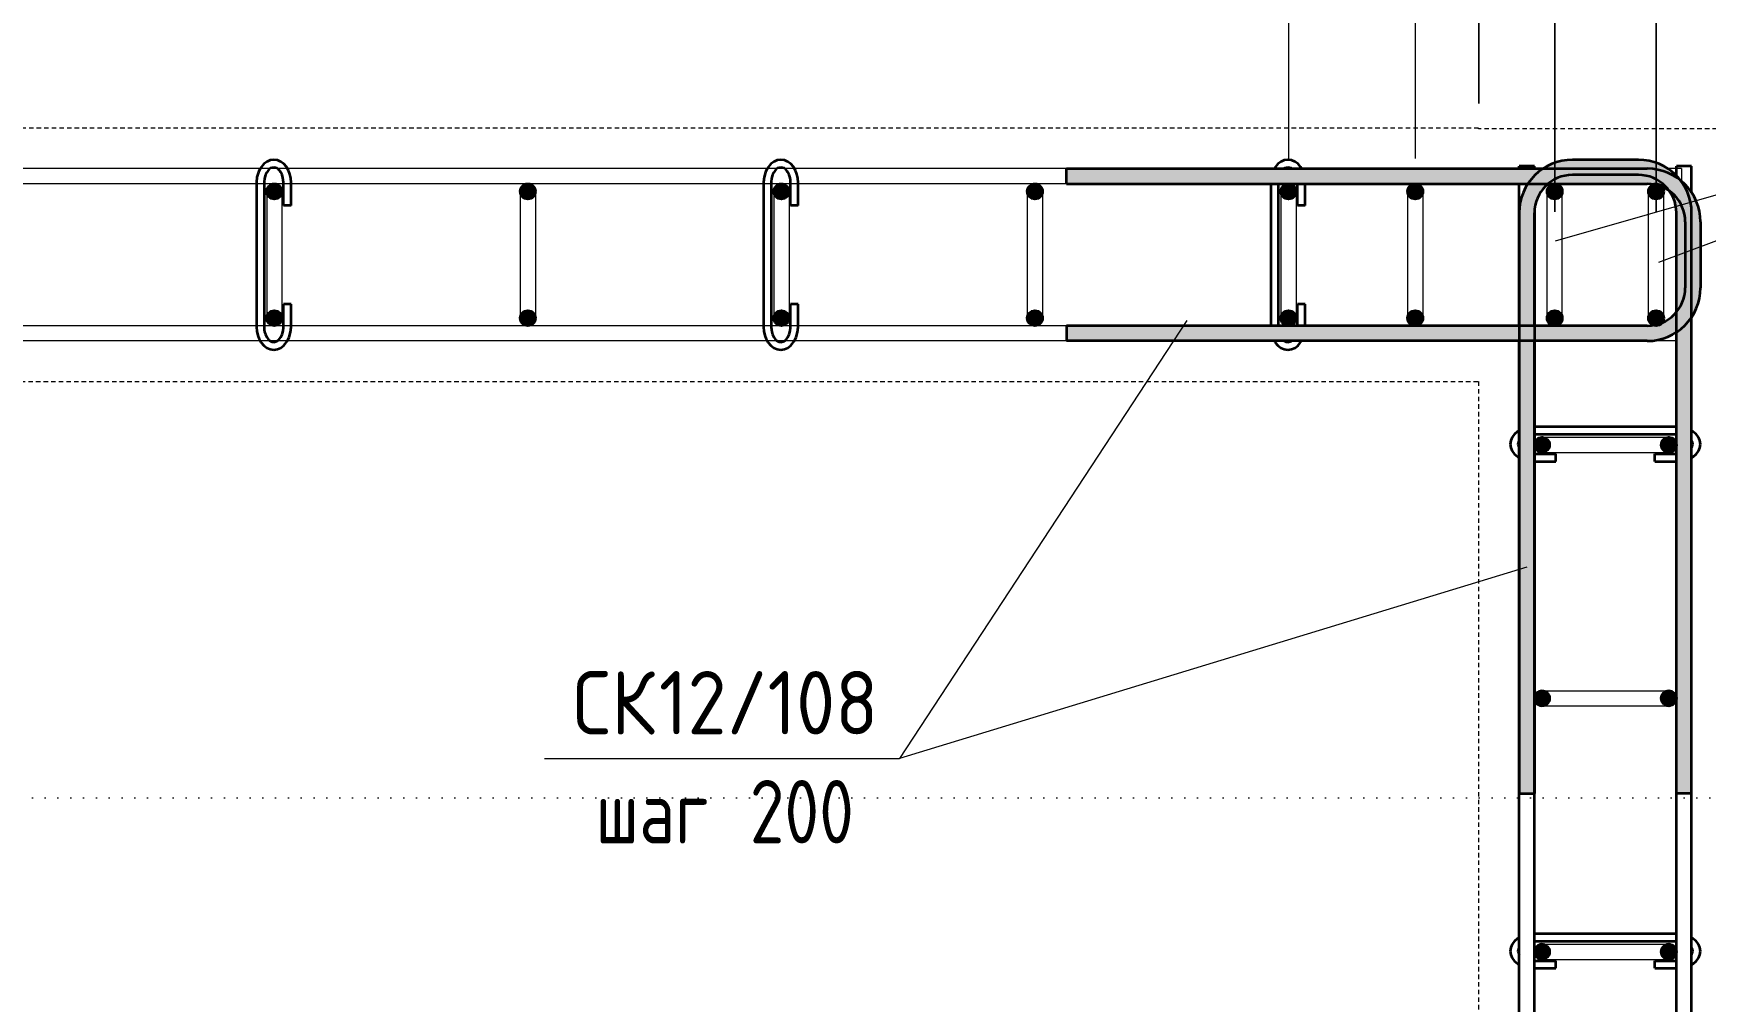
# Model space of a CAD drawing. Header units: millimetres. Extents: x 28954 to 49618, y -2651 to 78735.
# Drawn here: x 32940 to 34259, y 77336 to 78100 of the extents above; entities that cross this region are included whole.
import ezdxf

# ---------------------------------------------------------------- set-up
doc = ezdxf.new("R2010")
doc.units = ezdxf.units.MM
doc.linetypes.add('01 Штриховая _4 мм_', pattern=[6, 3.5, -2.5])
doc.linetypes.add('04 Пунктир 10мм', pattern=[10, 0, -10])
for name, color, linetype, lineweight in [('AA_Dim', 7, 'Continuous', 9), ('AA_Dim-20', 7, 'Continuous', 9), ('AA_Razrez', 7, 'Continuous', 9), ('AA_Vinoska', 7, 'Continuous', 9), ('KR_Armatura', 7, 'Continuous', 20), ('KR_Armatura_Tonkie', 7, 'Continuous', 20)]:
    doc.layers.add(name, color=color, linetype=linetype, lineweight=lineweight)
doc.layers.add('AF_Stena_Опалубка', color=7, linetype='Continuous', lineweight=20, true_color=0x0063c6)
doc.styles.add('ISOCPEUR_1', font='isocpeur.TTF', dxfattribs={"width": 0.9, "height": 50})
doc.styles.add('ISOCPEUR_2', font='isocpeur.TTF', dxfattribs={"width": 0.8, "height": 50})
doc.dimstyles.new('00_Точн_3_знака__прозр_', dxfattribs={"dimscale": 304.8, "dimtxt": 50.137748, "dimasz": 0.111549, "dimexe": 0.098425, "dimexo": 0.065617, "dimgap": 0.006562, "dimtad": 1, "dimdec": 3, "dimrnd": 0.001, "dimdsep": 46, "dimtxsty": 'ISOCPEUR_1', "dimblk1": 'OBLIQUE', "dimblk2": 'OBLIQUE', "dimsah": 1, "dimcen": 0.09, "dimdle": 0.098425, "dimazin": 0, "dimtfac": 1, "dimtdec": 4, "dimtix": 1, "dimtmove": 0, "dimatfit": 3, "dimfxl": 1, "dimtvp": 1, "dimtolj": 1, "dimtzin": 0, "dimlwd": 18, "dimlwe": 18, "dimarcsym": 2})

# ---------------------------------------------------------------- blocks, each defined once
blk = doc.blocks.new('DIMBLOCK10-План армирования стен')
at = {"layer": 'AA_Dim-20', "color": 30, "lineweight": 18, "true_color": 0xff8000, "transparency": 16777216}
for p, q in [((31930.1, 78332.6), (31930.1, 78362.6)), ((33930.1, 78332.6), (33930.1, 78362.6)), ((34030.1, 78332.6), (34030.1, 78362.6)), ((31930.1, 78332.6), (33930.1, 78332.6)), ((31930.1, 78332.6), (31930.1, 78001)), ((33930.1, 78332.6), (33930.1, 78001)), ((34030.1, 78332.6), (34030.1, 78001))]:
    blk.add_line(p, q, dxfattribs=at)
at = {"layer": 'AA_Dim-20', "color": 30, "lineweight": 30, "true_color": 0xff8000, "transparency": 16777216}
for p, q in [((31930.1, 78332.6), (31947.1, 78349.6)), ((33930.1, 78332.6), (33947.1, 78349.6)), ((34030.1, 78332.6), (34047.1, 78349.6)), ((31930.1, 78332.6), (31913.1, 78315.6)), ((33930.1, 78332.6), (33913.1, 78315.6)), ((34030.1, 78332.6), (34013.1, 78315.6))]:
    blk.add_line(p, q, dxfattribs=at)
at = {"layer": 'AA_Dim-20', "color": 0, "lineweight": 18, "transparency": 16777216, "insert": (32763.1, 78399.8), "char_height": 50, "width": 400.724, "attachment_point": 1, "line_spacing_factor": 1.135194, "style": 'ISOCPEUR_1'}
blk.add_mtext('10х200=2000', dxfattribs=at)
blk = doc.blocks.new('_None')
blk = doc.blocks.new('DIMBLOCK11-План армирования стен')
at = {"layer": 'AA_Dim-20', "color": 30, "lineweight": 18, "true_color": 0xff8000, "transparency": 16777216}
for p, q in [((33930.1, 78332.6), (33930.1, 78362.6)), ((34030.1, 78332.6), (34030.1, 78362.6)), ((34080.1, 78332.6), (34080.1, 78362.6)), ((33930.1, 78332.6), (34030.1, 78332.6)), ((33930.1, 78332.6), (33930.1, 78001)), ((34030.1, 78332.6), (34030.1, 78001)), ((34080.1, 78332.6), (34080.1, 78044.5))]:
    blk.add_line(p, q, dxfattribs=at)
at = {"layer": 'AA_Dim-20', "color": 30, "lineweight": 30, "true_color": 0xff8000, "transparency": 16777216}
for p, q in [((33930.1, 78332.6), (33947.1, 78349.6)), ((34030.1, 78332.6), (34047.1, 78349.6)), ((34080.1, 78332.6), (34097.1, 78349.6)), ((33930.1, 78332.6), (33913.1, 78315.6)), ((34030.1, 78332.6), (34013.1, 78315.6)), ((34080.1, 78332.6), (34063.1, 78315.6))]:
    blk.add_line(p, q, dxfattribs=at)
at = {"layer": 'AA_Dim-20', "color": 0, "lineweight": 18, "transparency": 16777216, "insert": (33938, 78399.8), "char_height": 50, "width": 101.032, "attachment_point": 1, "line_spacing_factor": 1.135194, "style": 'ISOCPEUR_1'}
blk.add_mtext('100', dxfattribs=at)
blk = doc.blocks.new('DIMBLOCK12-План армирования стен')
at = {"layer": 'AA_Dim-20', "color": 30, "lineweight": 18, "true_color": 0xff8000, "transparency": 16777216}
for p, q in [((34030.1, 78332.6), (34030.1, 78362.6)), ((34080.1, 78332.6), (34080.1, 78362.6)), ((34280.1, 78332.6), (34280.1, 78362.6)), ((34030.1, 78332.6), (34080.1, 78332.6)), ((34030.1, 78332.6), (34030.1, 78001)), ((34080.1, 78332.6), (34080.1, 78044.5)), ((34280.1, 78332.6), (34280.1, 78044.5))]:
    blk.add_line(p, q, dxfattribs=at)
at = {"layer": 'AA_Dim-20', "color": 30, "lineweight": 30, "true_color": 0xff8000, "transparency": 16777216}
for p, q in [((34030.1, 78332.6), (34047.1, 78349.6)), ((34080.1, 78332.6), (34097.1, 78349.6)), ((34280.1, 78332.6), (34297.1, 78349.6)), ((34030.1, 78332.6), (34013.1, 78315.6)), ((34080.1, 78332.6), (34063.1, 78315.6)), ((34280.1, 78332.6), (34263.1, 78315.6))]:
    blk.add_line(p, q, dxfattribs=at)
at = {"layer": 'AA_Dim-20', "color": 0, "lineweight": 18, "transparency": 16777216, "insert": (34023.8, 78399.8), "char_height": 50, "width": 74.923, "attachment_point": 1, "line_spacing_factor": 1.135194, "style": 'ISOCPEUR_1'}
blk.add_mtext('50', dxfattribs=at)
blk = doc.blocks.new('DIMBLOCK13-План армирования стен')
at = {"layer": 'AA_Dim-20', "color": 30, "lineweight": 18, "true_color": 0xff8000, "transparency": 16777216}
for p, q in [((34080.1, 78332.6), (34080.1, 78362.6)), ((34280.1, 78332.6), (34280.1, 78362.6)), ((34380.1, 78332.6), (34380.1, 78362.6)), ((34080.1, 78332.6), (34280.1, 78332.6)), ((34080.1, 78332.6), (34080.1, 78044.5)), ((34280.1, 78332.6), (34280.1, 78044.5)), ((34380.1, 78332.6), (34380.1, 78145))]:
    blk.add_line(p, q, dxfattribs=at)
at = {"layer": 'AA_Dim-20', "color": 30, "lineweight": 30, "true_color": 0xff8000, "transparency": 16777216}
for p, q in [((34080.1, 78332.6), (34097.1, 78349.6)), ((34280.1, 78332.6), (34297.1, 78349.6)), ((34380.1, 78332.6), (34397.1, 78349.6)), ((34080.1, 78332.6), (34063.1, 78315.6)), ((34280.1, 78332.6), (34263.1, 78315.6)), ((34380.1, 78332.6), (34363.1, 78315.6))]:
    blk.add_line(p, q, dxfattribs=at)
at = {"layer": 'AA_Dim-20', "color": 0, "lineweight": 18, "transparency": 16777216, "insert": (34133.2, 78399.8), "char_height": 50, "width": 112.384, "attachment_point": 1, "line_spacing_factor": 1.135194, "style": 'ISOCPEUR_1'}
blk.add_mtext('200', dxfattribs=at)
blk = doc.blocks.new('DIMBLOCK43-План армирования стен')
at = {"layer": 'AA_Dim-20', "color": 30, "lineweight": 18, "true_color": 0xff8000, "transparency": 16777216}
for p, q in [((34080.1, 78044.5), (34080.1, 78222.6)), ((34140.1, 77959), (34140.1, 78222.6)), ((34050.1, 78192.6), (34140.1, 78192.6)), ((34080.1, 78192.6), (34080.1, 78044.5)), ((34140.1, 78192.6), (34140.1, 77959))]:
    blk.add_line(p, q, dxfattribs=at)
at = {"layer": 'AA_Dim-20', "color": 30, "lineweight": 30, "true_color": 0xff8000, "transparency": 16777216}
for p, q in [((34080.1, 78192.6), (34097.1, 78209.6)), ((34140.1, 78192.6), (34157.1, 78209.6)), ((34080.1, 78192.6), (34063.1, 78175.6)), ((34140.1, 78192.6), (34123.1, 78175.6))]:
    blk.add_line(p, q, dxfattribs=at)
at = {"layer": 'AA_Dim-20', "color": 0, "lineweight": 18, "transparency": 16777216, "insert": (34078.8, 78259.8), "char_height": 50, "width": 74.923, "attachment_point": 1, "line_spacing_factor": 1.135194, "style": 'ISOCPEUR_1'}
blk.add_mtext('60', dxfattribs=at)
blk = doc.blocks.new('_Oblique')
at = {"color": 0, "linetype": 'ByBlock', "lineweight": -2}
blk.add_line((-0.5, -0.5), (0.5, 0.5), dxfattribs=at)
blk = doc.blocks.new('DIMBLOCK44-План армирования стен')
at = {"layer": 'AA_Dim-20', "color": 30, "lineweight": 18, "true_color": 0xff8000, "transparency": 16777216}
for p, q in [((34140.1, 77959), (34140.1, 78222.6)), ((34220.1, 77959), (34220.1, 78222.6)), ((34140.1, 78192.6), (34220.1, 78192.6)), ((34140.1, 78192.6), (34140.1, 77959)), ((34220.1, 78192.6), (34220.1, 77959))]:
    blk.add_line(p, q, dxfattribs=at)
at = {"layer": 'AA_Dim-20', "color": 30, "lineweight": 30, "true_color": 0xff8000, "transparency": 16777216}
for p, q in [((34140.1, 78192.6), (34157.1, 78209.6)), ((34220.1, 78192.6), (34237.1, 78209.6)), ((34140.1, 78192.6), (34123.1, 78175.6)), ((34220.1, 78192.6), (34203.1, 78175.6))]:
    blk.add_line(p, q, dxfattribs=at)
at = {"layer": 'AA_Dim-20', "color": 0, "lineweight": 18, "transparency": 16777216, "insert": (34148.8, 78259.8), "char_height": 50, "width": 74.923, "attachment_point": 1, "line_spacing_factor": 1.135194, "style": 'ISOCPEUR_1'}
blk.add_mtext('80', dxfattribs=at)
blk = doc.blocks.new('DIMBLOCK45-План армирования стен')
at = {"layer": 'AA_Dim-20', "color": 30, "lineweight": 18, "true_color": 0xff8000, "transparency": 16777216}
for p, q in [((34220.1, 77959), (34220.1, 78222.6)), ((34280.1, 78044.5), (34280.1, 78222.6)), ((34220.1, 78192.6), (34310.1, 78192.6)), ((34220.1, 78192.6), (34220.1, 77959)), ((34280.1, 78192.6), (34280.1, 78044.5))]:
    blk.add_line(p, q, dxfattribs=at)
at = {"layer": 'AA_Dim-20', "color": 30, "lineweight": 30, "true_color": 0xff8000, "transparency": 16777216}
for p, q in [((34220.1, 78192.6), (34237.1, 78209.6)), ((34280.1, 78192.6), (34297.1, 78209.6)), ((34220.1, 78192.6), (34203.1, 78175.6)), ((34280.1, 78192.6), (34263.1, 78175.6))]:
    blk.add_line(p, q, dxfattribs=at)
at = {"layer": 'AA_Dim-20', "color": 0, "lineweight": 18, "transparency": 16777216, "insert": (34218.8, 78259.8), "char_height": 50, "width": 74.923, "attachment_point": 1, "line_spacing_factor": 1.135194, "style": 'ISOCPEUR_1'}
blk.add_mtext('60', dxfattribs=at)
blk = doc.blocks.new('042_М_Арматуры - Диам длина поз _ Шаг-2260295-План армирования стен')
at = {"layer": 'AA_Vinoska'}
blk.add_line((-7, 0), (7, 0), dxfattribs=at)

msp = doc.modelspace()

# ---------------------------------------------------------------- hatches: boundary and pattern name
at = {"layer": 'KR_Armatura', "lineweight": 35}
h = msp.add_hatch(color=256, dxfattribs=at)
edge = h.paths.add_edge_path()
edge.add_arc((33130.0616, 77975), 6, 0, 360)
for points in [[(33133.0616, 77969.8038), (33136.0616, 77975), (33133.0616, 77980.1962), (33127.0616, 77980.1962), (33124.0616, 77975), (33127.0616, 77969.8038)], [(33327.0616, 77969.8038), (33333.0616, 77969.8038), (33336.0616, 77975), (33333.0616, 77980.1962), (33327.0616, 77980.1962), (33324.0616, 77975)], [(33533.0616, 77969.8038), (33536.0616, 77975), (33533.0616, 77980.1962), (33527.0616, 77980.1962), (33524.0616, 77975), (33527.0616, 77969.8038)], [(33727.0616, 77969.8038), (33733.0616, 77969.8038), (33736.0616, 77975), (33733.0616, 77980.1962), (33727.0616, 77980.1962), (33724.0616, 77975)], [(33927.0616, 77969.8038), (33933.0616, 77969.8038), (33936.0616, 77975), (33933.0616, 77980.1962), (33927.0616, 77980.1962), (33924.0616, 77975)], [(34027.0616, 77969.8038), (34033.0616, 77969.8038), (34036.0616, 77975), (34033.0616, 77980.1962), (34027.0616, 77980.1962), (34024.0616, 77975)], [(34142.3767, 77969.8038), (34143.0616, 77969.8038), (34146.0616, 77975), (34143.0616, 77980.1962), (34137.0616, 77980.1962), (34134.0616, 77975), (34137.0616, 77969.8038)], [(34223.0616, 77969.8038), (34226.0616, 77975), (34223.0616, 77980.1962), (34217.0616, 77980.1962), (34214.0616, 77975), (34217.0616, 77969.8038)], [(33127.0616, 77869.8038), (33133.0616, 77869.8038), (33136.0616, 77875), (33133.0616, 77880.1962), (33127.0616, 77880.1962), (33124.0616, 77875)], [(33327.0616, 77869.8038), (33333.0616, 77869.8038), (33336.0616, 77875), (33333.0616, 77880.1962), (33327.0616, 77880.1962), (33324.0616, 77875)], [(33527.0616, 77869.8038), (33533.0616, 77869.8038), (33536.0616, 77875), (33533.0616, 77880.1962), (33527.0616, 77880.1962), (33524.0616, 77875)], [(33727.0616, 77869.8038), (33733.0616, 77869.8038), (33736.0616, 77875), (33733.0616, 77880.1962), (33727.0616, 77880.1962), (33724.0616, 77875)], [(33927.0616, 77869.8038), (33933.0616, 77869.8038), (33936.0616, 77875), (33933.0616, 77880.1962), (33927.0616, 77880.1962), (33924.0616, 77875)], [(34027.0616, 77869.8038), (34033.0616, 77869.8038), (34036.0616, 77875), (34033.0616, 77880.1962), (34027.0616, 77880.1962), (34024.0616, 77875)], [(34142.3767, 77869.8038), (34143.0616, 77869.8038), (34146.0616, 77875), (34143.0616, 77880.1962), (34137.0616, 77880.1962), (34134.0616, 77875), (34137.0616, 77869.8038)], [(34223.0616, 77869.8038), (34226.0616, 77875), (34223.0616, 77880.1962), (34217.0616, 77880.1962), (34214.0616, 77875), (34217.0616, 77869.8038)], [(34130.0616, 77769), (34135.2578, 77772), (34135.2578, 77778), (34130.0616, 77781), (34124.8655, 77778), (34124.8655, 77772)], [(34230.0616, 77769), (34235.2578, 77772), (34235.2578, 77778), (34230.0616, 77781), (34224.8655, 77778), (34224.8655, 77772), (34225.189, 77771.8132)], [(34130.0616, 77569), (34135.2578, 77572), (34135.2578, 77578), (34130.0616, 77581), (34124.8655, 77578), (34124.8655, 77572)], [(34230.0616, 77569), (34235.2578, 77572), (34235.2578, 77578), (34230.0616, 77581), (34224.8655, 77578), (34224.8655, 77572)], [(34130.0616, 77369), (34135.2578, 77372), (34135.2578, 77378), (34130.0616, 77381), (34124.8655, 77378), (34124.8655, 77372)], [(34230.0616, 77369), (34235.2578, 77372), (34235.2578, 77378), (34230.0616, 77381), (34224.8655, 77378), (34224.8655, 77372), (34225.189, 77371.8132)]]:
    msp.add_hatch(color=256, dxfattribs=at).paths.add_polyline_path(points)
h = msp.add_hatch(color=256, dxfattribs=at)
edge = h.paths.add_edge_path()
edge.add_arc((33330.0616, 77975), 6, 0, 360)
h = msp.add_hatch(color=256, dxfattribs=at)
edge = h.paths.add_edge_path()
edge.add_arc((33530.0616, 77975), 6, 0, 360)
h = msp.add_hatch(color=256, dxfattribs=at)
edge = h.paths.add_edge_path()
edge.add_arc((33730.0616, 77975), 6, 0, 360)
h = msp.add_hatch(color=256, dxfattribs=at)
edge = h.paths.add_edge_path()
edge.add_arc((33930.0616, 77975), 6, 0, 360)
h = msp.add_hatch(color=256, dxfattribs=at)
edge = h.paths.add_edge_path()
edge.add_arc((34030.0616, 77975), 6, 0, 360)
h = msp.add_hatch(color=256, dxfattribs=at)
edge = h.paths.add_edge_path()
edge.add_arc((34140.0616, 77975), 6, 0, 360)
h = msp.add_hatch(color=256, dxfattribs=at)
edge = h.paths.add_edge_path()
edge.add_arc((34220.0616, 77975), 6, 0, 360)
h = msp.add_hatch(color=256, dxfattribs=at)
edge = h.paths.add_edge_path()
edge.add_arc((33130.0616, 77875), 6, 0, 360)
h = msp.add_hatch(color=256, dxfattribs=at)
edge = h.paths.add_edge_path()
edge.add_arc((33330.0616, 77875), 6, 0, 360)
h = msp.add_hatch(color=256, dxfattribs=at)
edge = h.paths.add_edge_path()
edge.add_arc((33530.0616, 77875), 6, 0, 360)
h = msp.add_hatch(color=256, dxfattribs=at)
edge = h.paths.add_edge_path()
edge.add_arc((33730.0616, 77875), 6, 0, 360)
h = msp.add_hatch(color=256, dxfattribs=at)
edge = h.paths.add_edge_path()
edge.add_arc((33930.0616, 77875), 6, 0, 360)
h = msp.add_hatch(color=256, dxfattribs=at)
edge = h.paths.add_edge_path()
edge.add_arc((34030.0616, 77875), 6, 0, 360)
h = msp.add_hatch(color=256, dxfattribs=at)
edge = h.paths.add_edge_path()
edge.add_arc((34140.0616, 77875), 6, 0, 360)
h = msp.add_hatch(color=256, dxfattribs=at)
edge = h.paths.add_edge_path()
edge.add_arc((34220.0616, 77875), 6, 0, 360)
h = msp.add_hatch(color=256, dxfattribs=at)
edge = h.paths.add_edge_path()
edge.add_arc((34130.0616, 77775), 6, 0, 360)
h = msp.add_hatch(color=256, dxfattribs=at)
edge = h.paths.add_edge_path()
edge.add_arc((34230.0616, 77775), 6, 0, 360)
h = msp.add_hatch(color=256, dxfattribs=at)
edge = h.paths.add_edge_path()
edge.add_arc((34130.0616, 77575), 6, 0, 360)
h = msp.add_hatch(color=256, dxfattribs=at)
edge = h.paths.add_edge_path()
edge.add_arc((34230.0616, 77575), 6, 0, 360)
h = msp.add_hatch(color=256, dxfattribs=at)
edge = h.paths.add_edge_path()
edge.add_arc((34130.0616, 77375), 6, 0, 360)
h = msp.add_hatch(color=256, dxfattribs=at)
edge = h.paths.add_edge_path()
edge.add_arc((34230.0616, 77375), 6, 0, 360)
at = {"layer": 'KR_Armatura_Tonkie'}
for points in [[(33976.7519, 77981), (34213.0616, 77981), (34213.0616, 77993), (33755.0616, 77993), (33755.0616, 77981), (33935.3458, 77981)], [(34112.0616, 77958), (34124.0616, 77958), (34125.0838, 77965.7646), (34128.0808, 77973), (34132.8484, 77979.2132), (34139.0616, 77983.9808), (34146.297, 77986.9778), (34154.0616, 77988), (34154.0616, 78000), (34142.3767, 77998.2315), (34133.0616, 77994.3731), (34124.3631, 77987.6985), (34117.6885, 77979), (34113.4927, 77968.8704)], [(34183.7829, 77988), (34206.0616, 77988), (34206.0616, 78000), (34154.0616, 78000), (34154.0616, 77988)], [(34236.0616, 77958), (34248.0616, 77958), (34246.6305, 77968.8704), (34242.4347, 77979), (34235.7601, 77987.6985), (34227.0616, 77994.3731), (34216.932, 77998.5689), (34206.0616, 78000), (34206.0616, 77988), (34213.8262, 77986.9778), (34221.0616, 77983.9808), (34227.2748, 77979.2132), (34232.0424, 77973), (34235.0394, 77965.7646)], [(34243.0616, 77951), (34255.0616, 77951), (34253.6305, 77961.8704), (34249.4347, 77972), (34242.7601, 77980.6985), (34234.0616, 77987.3731), (34223.932, 77991.5689), (34213.0616, 77993), (34213.0616, 77981), (34220.8262, 77979.9778), (34228.0616, 77976.9808), (34234.2748, 77972.2132), (34239.0424, 77966), (34242.0394, 77958.7646)], [(34124.0616, 77500), (34124.0616, 77958), (34112.0616, 77958), (34112.0616, 77500)], [(34236.0616, 77500), (34248.0616, 77500), (34248.0616, 77958), (34236.0616, 77958), (34236.0616, 77641.1346)], [(34255.0616, 77899), (34255.0616, 77951), (34243.0616, 77951), (34243.0616, 77899)], [(34213.0616, 77857), (34223.932, 77858.4311), (34234.0616, 77862.6269), (34242.7601, 77869.3015), (34249.4347, 77878), (34253.6305, 77888.1296), (34255.0616, 77899), (34243.0616, 77899), (34242.0394, 77891.2354), (34239.0424, 77884), (34234.2748, 77877.7868), (34228.0616, 77873.0192), (34220.8262, 77870.0222), (34213.0616, 77869), (34213.0616, 77865.9506)], [(33976.7519, 77857), (34213.0616, 77857), (34213.0616, 77869), (33755.0616, 77869), (33755.0616, 77857), (33893.9396, 77857)]]:
    msp.add_hatch(color=256, dxfattribs=at).paths.add_polyline_path(points)

# ---------------------------------------------------------------- linework, layer by layer
at = {"layer": 'AA_Razrez', "color": 7, "linetype": '04 Пунктир 10мм', "true_color": 0xffffff}
msp.add_line((29111.3287, 77496.3546), (34821.7955, 77496.3546), dxfattribs=at)
at = {"layer": 'AA_Vinoska'}
for p, q in [((34140.7704, 77936.0839), (34666.1064, 78086.4769)), ((34222.0998, 77919.0615), (34666.1064, 78086.4769)), ((33849.7639, 77873.1274), (33623.3201, 77527.5203)), ((34118.0616, 77678.6228), (33623.3201, 77527.5203))]:
    msp.add_line(p, q, dxfattribs=at)
at = {"layer": 'AF_Stena_Опалубка', "linetype": '01 Штриховая _4 мм_'}
for p, q in [((34080.0616, 78025), (31880.0616, 78025)), ((34080.0616, 78024.5), (34080.0616, 78025)), ((34280.0616, 78024.5), (34080.0616, 78024.5)), ((31880.0616, 77825), (34080.0616, 77825)), ((34080.0616, 77825), (34080.0616, 76535))]:
    msp.add_line(p, q, dxfattribs=at)
at = {"layer": 'KR_Armatura', "lineweight": 35}
for p, q in [((33127.0616, 77980.1962), (33124.0616, 77975)), ((33133.0616, 77980.1962), (33127.0616, 77980.1962)), ((33136.0616, 77975), (33133.0616, 77980.1962)), ((33327.0616, 77980.1962), (33324.0616, 77975)), ((33333.0616, 77980.1962), (33327.0616, 77980.1962)), ((33336.0616, 77975), (33333.0616, 77980.1962)), ((33527.0616, 77980.1962), (33524.0616, 77975)), ((33533.0616, 77980.1962), (33527.0616, 77980.1962)), ((33536.0616, 77975), (33533.0616, 77980.1962)), ((33727.0616, 77980.1962), (33724.0616, 77975)), ((33733.0616, 77980.1962), (33727.0616, 77980.1962)), ((33736.0616, 77975), (33733.0616, 77980.1962)), ((33927.0616, 77980.1962), (33924.0616, 77975)), ((33933.0616, 77980.1962), (33927.0616, 77980.1962)), ((33936.0616, 77975), (33933.0616, 77980.1962)), ((34027.0616, 77980.1962), (34024.0616, 77975)), ((34033.0616, 77980.1962), (34027.0616, 77980.1962)), ((34036.0616, 77975), (34033.0616, 77980.1962)), ((34137.0616, 77980.1962), (34134.0616, 77975)), ((34143.0616, 77980.1962), (34137.0616, 77980.1962)), ((34146.0616, 77975), (34143.0616, 77980.1962)), ((34217.0616, 77980.1962), (34214.0616, 77975)), ((34223.0616, 77980.1962), (34217.0616, 77980.1962)), ((34226.0616, 77975), (34223.0616, 77980.1962)), ((33124.0616, 77975), (33127.0616, 77969.8038)), ((33127.0616, 77969.8038), (33133.0616, 77969.8038)), ((33133.0616, 77969.8038), (33136.0616, 77975)), ((33324.0616, 77975), (33327.0616, 77969.8038)), ((33327.0616, 77969.8038), (33333.0616, 77969.8038)), ((33333.0616, 77969.8038), (33336.0616, 77975)), ((33524.0616, 77975), (33527.0616, 77969.8038)), ((33527.0616, 77969.8038), (33533.0616, 77969.8038)), ((33533.0616, 77969.8038), (33536.0616, 77975)), ((33724.0616, 77975), (33727.0616, 77969.8038)), ((33727.0616, 77969.8038), (33733.0616, 77969.8038)), ((33733.0616, 77969.8038), (33736.0616, 77975)), ((33924.0616, 77975), (33927.0616, 77969.8038)), ((33927.0616, 77969.8038), (33933.0616, 77969.8038)), ((33933.0616, 77969.8038), (33936.0616, 77975)), ((34024.0616, 77975), (34027.0616, 77969.8038)), ((34027.0616, 77969.8038), (34033.0616, 77969.8038)), ((34033.0616, 77969.8038), (34036.0616, 77975)), ((34134.0616, 77975), (34137.0616, 77969.8038)), ((34137.0616, 77969.8038), (34142.3767, 77969.8038)), ((34142.3767, 77969.8038), (34143.0616, 77969.8038)), ((34143.0616, 77969.8038), (34146.0616, 77975)), ((34214.0616, 77975), (34217.0616, 77969.8038)), ((34217.0616, 77969.8038), (34223.0616, 77969.8038)), ((34223.0616, 77969.8038), (34226.0616, 77975)), ((33127.0616, 77880.1962), (33124.0616, 77875)), ((33124.0616, 77875), (33127.0616, 77869.8038)), ((33133.0616, 77880.1962), (33127.0616, 77880.1962)), ((33136.0616, 77875), (33133.0616, 77880.1962)), ((33133.0616, 77869.8038), (33136.0616, 77875)), ((33327.0616, 77880.1962), (33324.0616, 77875)), ((33324.0616, 77875), (33327.0616, 77869.8038)), ((33333.0616, 77880.1962), (33327.0616, 77880.1962)), ((33336.0616, 77875), (33333.0616, 77880.1962)), ((33333.0616, 77869.8038), (33336.0616, 77875)), ((33527.0616, 77880.1962), (33524.0616, 77875)), ((33524.0616, 77875), (33527.0616, 77869.8038)), ((33533.0616, 77880.1962), (33527.0616, 77880.1962)), ((33536.0616, 77875), (33533.0616, 77880.1962)), ((33533.0616, 77869.8038), (33536.0616, 77875)), ((33727.0616, 77880.1962), (33724.0616, 77875)), ((33724.0616, 77875), (33727.0616, 77869.8038)), ((33733.0616, 77880.1962), (33727.0616, 77880.1962)), ((33736.0616, 77875), (33733.0616, 77880.1962)), ((33733.0616, 77869.8038), (33736.0616, 77875)), ((33927.0616, 77880.1962), (33924.0616, 77875)), ((33924.0616, 77875), (33927.0616, 77869.8038)), ((33933.0616, 77880.1962), (33927.0616, 77880.1962)), ((33936.0616, 77875), (33933.0616, 77880.1962)), ((33933.0616, 77869.8038), (33936.0616, 77875)), ((34027.0616, 77880.1962), (34024.0616, 77875)), ((34024.0616, 77875), (34027.0616, 77869.8038)), ((34033.0616, 77880.1962), (34027.0616, 77880.1962)), ((34036.0616, 77875), (34033.0616, 77880.1962)), ((34033.0616, 77869.8038), (34036.0616, 77875)), ((34137.0616, 77880.1962), (34134.0616, 77875)), ((34134.0616, 77875), (34137.0616, 77869.8038)), ((34143.0616, 77880.1962), (34137.0616, 77880.1962)), ((34146.0616, 77875), (34143.0616, 77880.1962)), ((34143.0616, 77869.8038), (34146.0616, 77875)), ((34217.0616, 77880.1962), (34214.0616, 77875)), ((34214.0616, 77875), (34217.0616, 77869.8038)), ((34223.0616, 77880.1962), (34217.0616, 77880.1962)), ((34226.0616, 77875), (34223.0616, 77880.1962)), ((34223.0616, 77869.8038), (34226.0616, 77875)), ((33127.0616, 77869.8038), (33133.0616, 77869.8038)), ((33327.0616, 77869.8038), (33333.0616, 77869.8038)), ((33527.0616, 77869.8038), (33533.0616, 77869.8038)), ((33727.0616, 77869.8038), (33733.0616, 77869.8038)), ((33927.0616, 77869.8038), (33933.0616, 77869.8038)), ((34027.0616, 77869.8038), (34033.0616, 77869.8038)), ((34137.0616, 77869.8038), (34142.3767, 77869.8038)), ((34142.3767, 77869.8038), (34143.0616, 77869.8038)), ((34217.0616, 77869.8038), (34223.0616, 77869.8038)), ((34130.0616, 77781), (34124.8655, 77778)), ((34124.8655, 77778), (34124.8655, 77772)), ((34124.8655, 77772), (34130.0616, 77769)), ((34135.2578, 77778), (34130.0616, 77781)), ((34130.0616, 77769), (34135.2578, 77772)), ((34135.2578, 77772), (34135.2578, 77778)), ((34230.0616, 77781), (34224.8655, 77778)), ((34224.8655, 77778), (34224.8655, 77772)), ((34224.8655, 77772), (34225.189, 77771.8132)), ((34225.189, 77771.8132), (34230.0616, 77769)), ((34235.2578, 77778), (34230.0616, 77781)), ((34230.0616, 77769), (34235.2578, 77772)), ((34235.2578, 77772), (34235.2578, 77778)), ((34130.0616, 77581), (34124.8655, 77578)), ((34124.8655, 77578), (34124.8655, 77572)), ((34124.8655, 77572), (34130.0616, 77569)), ((34135.2578, 77578), (34130.0616, 77581)), ((34130.0616, 77569), (34135.2578, 77572)), ((34135.2578, 77572), (34135.2578, 77578)), ((34230.0616, 77581), (34224.8655, 77578)), ((34224.8655, 77578), (34224.8655, 77572)), ((34224.8655, 77572), (34230.0616, 77569)), ((34235.2578, 77578), (34230.0616, 77581)), ((34230.0616, 77569), (34235.2578, 77572)), ((34235.2578, 77572), (34235.2578, 77578)), ((34130.0616, 77381), (34124.8655, 77378)), ((34124.8655, 77378), (34124.8655, 77372)), ((34135.2578, 77378), (34130.0616, 77381)), ((34135.2578, 77372), (34135.2578, 77378)), ((34230.0616, 77381), (34224.8655, 77378)), ((34224.8655, 77378), (34224.8655, 77372)), ((34235.2578, 77378), (34230.0616, 77381)), ((34235.2578, 77372), (34235.2578, 77378)), ((34124.8655, 77372), (34130.0616, 77369)), ((34130.0616, 77369), (34135.2578, 77372)), ((34224.8655, 77372), (34225.189, 77371.8132)), ((34225.189, 77371.8132), (34230.0616, 77369)), ((34230.0616, 77369), (34235.2578, 77372))]:
    msp.add_line(p, q, dxfattribs=at)
for centre in [(33130.0616, 77975), (33330.0616, 77975), (33530.0616, 77975), (33730.0616, 77975), (33930.0616, 77975), (34030.0616, 77975), (34140.0616, 77975), (34220.0616, 77975), (33130.0616, 77875), (33330.0616, 77875), (33530.0616, 77875), (33730.0616, 77875), (33930.0616, 77875), (34030.0616, 77875), (34140.0616, 77875), (34220.0616, 77875), (34130.0616, 77775), (34230.0616, 77775), (34130.0616, 77575), (34230.0616, 77575), (34130.0616, 77375), (34230.0616, 77375)]:
    msp.add_circle(centre, 6, dxfattribs=at)
at = {"layer": 'KR_Armatura_Tonkie'}
for p, q in [((34131.2722, 77993), (31828.851, 77993)), ((34240.0616, 77993), (34228.851, 77993)), ((34240.0616, 77993), (34240.0616, 77982.7691)), ((34119.2232, 77981), (31840.9, 77981)), ((34213.0616, 77981), (34135.177, 77981)), ((33124.0616, 77975), (33124.0616, 77939)), ((33136.0616, 77975), (33136.0616, 77939)), ((33324.0616, 77975), (33324.0616, 77939)), ((33336.0616, 77975), (33336.0616, 77939)), ((33524.0616, 77975), (33524.0616, 77939)), ((33536.0616, 77975), (33536.0616, 77939)), ((33724.0616, 77975), (33724.0616, 77939)), ((33736.0616, 77975), (33736.0616, 77939)), ((33924.0616, 77975), (33924.0616, 77939)), ((33936.0616, 77975), (33936.0616, 77939)), ((34024.0616, 77975), (34024.0616, 77939)), ((34036.0616, 77975), (34036.0616, 77939)), ((34134.0616, 77939), (34134.0616, 77975)), ((34146.0616, 77939), (34146.0616, 77975)), ((34214.0616, 77939), (34214.0616, 77975)), ((34226.0616, 77939), (34226.0616, 77975)), ((33124.0616, 77939), (33124.0616, 77911)), ((33136.0616, 77939), (33136.0616, 77911)), ((33324.0616, 77939), (33324.0616, 77911)), ((33336.0616, 77939), (33336.0616, 77911)), ((33524.0616, 77939), (33524.0616, 77911)), ((33536.0616, 77939), (33536.0616, 77911)), ((33724.0616, 77939), (33724.0616, 77911)), ((33736.0616, 77939), (33736.0616, 77911)), ((33924.0616, 77939), (33924.0616, 77911)), ((33936.0616, 77939), (33936.0616, 77911)), ((34024.0616, 77939), (34024.0616, 77911)), ((34036.0616, 77939), (34036.0616, 77911)), ((34134.0616, 77911), (34134.0616, 77939)), ((34146.0616, 77911), (34146.0616, 77939)), ((34214.0616, 77911), (34214.0616, 77939)), ((34226.0616, 77911), (34226.0616, 77939)), ((33124.0616, 77911), (33124.0616, 77875)), ((33136.0616, 77911), (33136.0616, 77875)), ((33324.0616, 77911), (33324.0616, 77875)), ((33336.0616, 77911), (33336.0616, 77875)), ((33524.0616, 77911), (33524.0616, 77875)), ((33536.0616, 77911), (33536.0616, 77875)), ((33724.0616, 77911), (33724.0616, 77875)), ((33736.0616, 77911), (33736.0616, 77875)), ((33924.0616, 77911), (33924.0616, 77875)), ((33936.0616, 77911), (33936.0616, 77875)), ((34024.0616, 77911), (34024.0616, 77875)), ((34036.0616, 77911), (34036.0616, 77875)), ((34134.0616, 77875), (34134.0616, 77911)), ((34146.0616, 77875), (34146.0616, 77911)), ((34214.0616, 77875), (34214.0616, 77911)), ((34226.0616, 77875), (34226.0616, 77911)), ((34112.0616, 77869), (31848.0616, 77869)), ((34213.0616, 77869), (34124.0616, 77869)), ((34112.0616, 77857), (31848.0616, 77857)), ((34236.0616, 77857), (34124.0616, 77857)), ((34130.0616, 77781), (34166.0616, 77781)), ((34130.0616, 77769), (34166.0616, 77769)), ((34166.0616, 77781), (34194.0616, 77781)), ((34166.0616, 77769), (34194.0616, 77769)), ((34194.0616, 77781), (34230.0616, 77781)), ((34194.0616, 77769), (34230.0616, 77769)), ((34130.0616, 77581), (34166.0616, 77581)), ((34166.0616, 77581), (34194.0616, 77581)), ((34194.0616, 77581), (34230.0616, 77581)), ((34130.0616, 77569), (34166.0616, 77569)), ((34166.0616, 77569), (34194.0616, 77569)), ((34194.0616, 77569), (34230.0616, 77569)), ((34130.0616, 77381), (34166.0616, 77381)), ((34166.0616, 77381), (34194.0616, 77381)), ((34194.0616, 77381), (34230.0616, 77381)), ((34130.0616, 77369), (34166.0616, 77369)), ((34166.0616, 77369), (34194.0616, 77369)), ((34194.0616, 77369), (34230.0616, 77369))]:
    msp.add_line(p, q, dxfattribs=at)
at = {"layer": 'KR_Armatura_Tonkie', "lineweight": 35}
for p, q in [((33118.8446, 77993.0217), (33117.4779, 77990.1316)), ((33121.6852, 77996.6525), (33118.8446, 77993.0217)), ((33124.063, 77998.4468), (33121.6852, 77996.6525)), ((33126.7567, 77999.5997), (33124.063, 77998.4468)), ((33127.0957, 77993.2696), (33125.8061, 77992.2916)), ((33129.6383, 78000), (33126.7567, 77999.5997)), ((33129.6383, 77994), (33127.0957, 77993.2696)), ((33132.5199, 77999.5997), (33129.6383, 78000)), ((33130.9096, 77993.6348), (33129.6383, 77994)), ((33132.1809, 77993.2696), (33130.9096, 77993.6348)), ((33133.4706, 77992.2916), (33132.1809, 77993.2696)), ((33135.2136, 77998.4468), (33132.5199, 77999.5997)), ((33137.5915, 77996.6525), (33135.2136, 77998.4468)), ((33139.5878, 77994.3387), (33137.5915, 77996.6525)), ((33141.1699, 77991.6151), (33139.5878, 77994.3387)), ((33518.8446, 77993.0217), (33517.4779, 77990.1316)), ((33521.6852, 77996.6525), (33518.8446, 77993.0217)), ((33524.063, 77998.4468), (33521.6852, 77996.6525)), ((33526.7567, 77999.5997), (33524.063, 77998.4468)), ((33527.0957, 77993.2696), (33525.8061, 77992.2916)), ((33529.6383, 78000), (33526.7567, 77999.5997)), ((33529.6383, 77994), (33527.0957, 77993.2696)), ((33532.5199, 77999.5997), (33529.6383, 78000)), ((33530.9096, 77993.6348), (33529.6383, 77994)), ((33532.1809, 77993.2696), (33530.9096, 77993.6348)), ((33533.4706, 77992.2916), (33532.1809, 77993.2696)), ((33535.2136, 77998.4468), (33532.5199, 77999.5997)), ((33537.5915, 77996.6525), (33535.2136, 77998.4468)), ((33539.5878, 77994.3387), (33537.5915, 77996.6525)), ((33541.1699, 77991.6151), (33539.5878, 77994.3387)), ((33755.0616, 77993), (34213.0616, 77993)), ((33755.0616, 77981), (33755.0616, 77993)), ((33921.6852, 77996.6525), (33918.8446, 77993.0217)), ((33924.063, 77998.4468), (33921.6852, 77996.6525)), ((33926.7567, 77999.5997), (33924.063, 77998.4468)), ((33927.0957, 77993.2696), (33926.7402, 77993)), ((33929.6383, 78000), (33926.7567, 77999.5997)), ((33929.6383, 77994), (33927.0957, 77993.2696)), ((33932.5199, 77999.5997), (33929.6383, 78000)), ((33930.9096, 77993.6348), (33929.6383, 77994)), ((33932.1809, 77993.2696), (33930.9096, 77993.6348)), ((33932.5365, 77993), (33932.1809, 77993.2696)), ((33935.2136, 77998.4468), (33932.5199, 77999.5997)), ((33937.5915, 77996.6525), (33935.2136, 77998.4468)), ((33939.5878, 77994.3387), (33937.5915, 77996.6525)), ((33940.3654, 77993), (33939.5878, 77994.3387)), ((34124.0616, 77995), (34112.0616, 77995)), ((34112.0616, 77993), (34112.0616, 77995)), ((34124.0616, 77993), (34124.0616, 77995)), ((34206.0616, 78000), (34154.0616, 78000)), ((34248.0616, 77995), (34236.0616, 77995)), ((34236.0616, 77987.3055), (34236.0616, 77995)), ((34248.0616, 77973.7894), (34248.0616, 77995)), ((33116.0326, 77982.2101), (33116.0317, 77982)), ((33116.0317, 77982), (33116.0317, 77868)), ((33116.3956, 77986.1679), (33116.0326, 77982.2101)), ((33117.4779, 77990.1316), (33116.3956, 77986.1679)), ((33122.0427, 77982.6319), (33122.0317, 77982)), ((33122.0317, 77982), (33122.0317, 77868)), ((33122.3036, 77985.1215), (33122.0427, 77982.6319)), ((33123.0904, 77988.0103), (33122.3036, 77985.1215)), ((33124.034, 77990.0101), (33123.0904, 77988.0103)), ((33125.8061, 77992.2916), (33124.034, 77990.0101)), ((33134.6888, 77990.8746), (33133.4706, 77992.2916)), ((33135.2426, 77990.0101), (33134.6888, 77990.8746)), ((33136.1863, 77988.0103), (33135.2426, 77990.0101)), ((33136.8549, 77985.7251), (33136.1863, 77988.0103)), ((33137.1465, 77983.888), (33136.8549, 77985.7251)), ((33137.2449, 77982), (33137.1465, 77983.888)), ((33137.2449, 77964), (33137.2449, 77982)), ((33142.3166, 77988.5835), (33141.1699, 77991.6151)), ((33143.0119, 77985.3442), (33142.3166, 77988.5835)), ((33143.2449, 77982), (33143.0119, 77985.3442)), ((33143.2449, 77964), (33143.2449, 77982)), ((33516.0326, 77982.2101), (33516.0317, 77982)), ((33516.0317, 77982), (33516.0317, 77868)), ((33516.3956, 77986.1679), (33516.0326, 77982.2101)), ((33517.4779, 77990.1316), (33516.3956, 77986.1679)), ((33522.0427, 77982.6319), (33522.0317, 77982)), ((33522.0317, 77982), (33522.0317, 77868)), ((33522.3036, 77985.1215), (33522.0427, 77982.6319)), ((33523.0904, 77988.0103), (33522.3036, 77985.1215)), ((33524.034, 77990.0101), (33523.0904, 77988.0103)), ((33525.8061, 77992.2916), (33524.034, 77990.0101)), ((33534.6888, 77990.8746), (33533.4706, 77992.2916)), ((33535.2426, 77990.0101), (33534.6888, 77990.8746)), ((33536.1863, 77988.0103), (33535.2426, 77990.0101)), ((33536.8549, 77985.7251), (33536.1863, 77988.0103)), ((33537.1465, 77983.888), (33536.8549, 77985.7251)), ((33537.2449, 77982), (33537.1465, 77983.888)), ((33537.2449, 77964), (33537.2449, 77982)), ((33542.3166, 77988.5835), (33541.1699, 77991.6151)), ((33543.0119, 77985.3442), (33542.3166, 77988.5835)), ((33543.2449, 77982), (33543.0119, 77985.3442)), ((33543.2449, 77964), (33543.2449, 77982)), ((33755.0616, 77981), (34213.0616, 77981)), ((33916.0317, 77981), (33916.0317, 77869)), ((33922.0317, 77981), (33922.0317, 77869)), ((33937.2449, 77964), (33937.2449, 77981)), ((33943.2449, 77964), (33943.2449, 77981)), ((34112.0616, 77869), (34112.0616, 77981)), ((34206.0616, 77988), (34154.0616, 77988)), ((33143.2449, 77964), (33137.2449, 77964)), ((33543.2449, 77964), (33537.2449, 77964)), ((33943.2449, 77964), (33937.2449, 77964)), ((34112.0616, 77958), (34112.0616, 77500)), ((34124.0616, 77869), (34124.0616, 77958)), ((34124.0616, 77958), (34124.0616, 77500)), ((34236.0616, 77880.1154), (34236.0616, 77958)), ((34236.0616, 77500), (34236.0616, 77958)), ((34248.0616, 77500), (34248.0616, 77958)), ((34243.0616, 77951), (34243.0616, 77899)), ((34255.0616, 77951), (34255.0616, 77899)), ((33143.2449, 77886), (33137.2449, 77886)), ((33137.2449, 77868), (33137.2449, 77886)), ((33143.2449, 77868), (33143.2449, 77886)), ((33543.2449, 77886), (33537.2449, 77886)), ((33537.2449, 77868), (33537.2449, 77886)), ((33543.2449, 77868), (33543.2449, 77886)), ((33943.2449, 77886), (33937.2449, 77886)), ((33937.2449, 77869), (33937.2449, 77886)), ((33943.2449, 77869), (33943.2449, 77886)), ((34248.0616, 76483.7894), (34248.0616, 77876.2106)), ((33116.0317, 77868), (33116.2648, 77864.6558)), ((33116.2648, 77864.6558), (33116.96, 77861.4165)), ((33116.96, 77861.4165), (33118.1068, 77858.3849)), ((33122.0317, 77868), (33122.1301, 77866.112)), ((33122.1301, 77866.112), (33122.4217, 77864.2749)), ((33122.4217, 77864.2749), (33123.0904, 77861.9897)), ((33123.0904, 77861.9897), (33124.034, 77859.9899)), ((33135.2426, 77859.9899), (33136.1863, 77861.9897)), ((33136.1863, 77861.9897), (33136.973, 77864.8785)), ((33136.973, 77864.8785), (33137.2339, 77867.3681)), ((33137.2339, 77867.3681), (33137.2449, 77868)), ((33141.7988, 77859.8684), (33142.8811, 77863.8321)), ((33142.8811, 77863.8321), (33143.244, 77867.7899)), ((33143.244, 77867.7899), (33143.2449, 77868)), ((33516.0317, 77868), (33516.2648, 77864.6558)), ((33516.2648, 77864.6558), (33516.96, 77861.4165)), ((33516.96, 77861.4165), (33518.1068, 77858.3849)), ((33522.0317, 77868), (33522.1301, 77866.112)), ((33522.1301, 77866.112), (33522.4217, 77864.2749)), ((33522.4217, 77864.2749), (33523.0904, 77861.9897)), ((33523.0904, 77861.9897), (33524.034, 77859.9899)), ((33535.2426, 77859.9899), (33536.1863, 77861.9897)), ((33536.1863, 77861.9897), (33536.973, 77864.8785)), ((33536.973, 77864.8785), (33537.2339, 77867.3681)), ((33537.2339, 77867.3681), (33537.2449, 77868)), ((33541.7988, 77859.8684), (33542.8811, 77863.8321)), ((33542.8811, 77863.8321), (33543.244, 77867.7899)), ((33543.244, 77867.7899), (33543.2449, 77868)), ((34213.0616, 77869), (33755.0616, 77869)), ((33755.0616, 77869), (33755.0616, 77857)), ((34236.0616, 76495.8384), (34236.0616, 77864.1616)), ((33118.1068, 77858.3849), (33119.6888, 77855.6613)), ((33119.6888, 77855.6613), (33121.6852, 77853.3475)), ((33121.6852, 77853.3475), (33124.063, 77851.5532)), ((33124.034, 77859.9899), (33124.5878, 77859.1254)), ((33124.063, 77851.5532), (33126.7567, 77850.4003)), ((33124.5878, 77859.1254), (33125.8061, 77857.7084)), ((33125.8061, 77857.7084), (33127.0957, 77856.7304)), ((33126.7567, 77850.4003), (33129.6383, 77850)), ((33127.0957, 77856.7304), (33128.367, 77856.3652)), ((33128.367, 77856.3652), (33129.6383, 77856)), ((33129.6383, 77856), (33132.1809, 77856.7304)), ((33129.6383, 77850), (33132.5199, 77850.4003)), ((33132.1809, 77856.7304), (33133.4706, 77857.7084)), ((33132.5199, 77850.4003), (33135.2136, 77851.5532)), ((33133.4706, 77857.7084), (33135.2426, 77859.9899)), ((33135.2136, 77851.5532), (33137.5915, 77853.3475)), ((33137.5915, 77853.3475), (33140.4321, 77856.9783)), ((33140.4321, 77856.9783), (33141.7988, 77859.8684)), ((33518.1068, 77858.3849), (33519.6888, 77855.6613)), ((33519.6888, 77855.6613), (33521.6852, 77853.3475)), ((33521.6852, 77853.3475), (33524.063, 77851.5532)), ((33524.034, 77859.9899), (33524.5878, 77859.1254)), ((33524.063, 77851.5532), (33526.7567, 77850.4003)), ((33524.5878, 77859.1254), (33525.8061, 77857.7084)), ((33525.8061, 77857.7084), (33527.0957, 77856.7304)), ((33526.7567, 77850.4003), (33529.6383, 77850)), ((33527.0957, 77856.7304), (33528.367, 77856.3652)), ((33528.367, 77856.3652), (33529.6383, 77856)), ((33529.6383, 77856), (33532.1809, 77856.7304)), ((33529.6383, 77850), (33532.5199, 77850.4003)), ((33532.1809, 77856.7304), (33533.4706, 77857.7084)), ((33532.5199, 77850.4003), (33535.2136, 77851.5532)), ((33533.4706, 77857.7084), (33535.2426, 77859.9899)), ((33535.2136, 77851.5532), (33537.5915, 77853.3475)), ((33537.5915, 77853.3475), (33540.4321, 77856.9783)), ((33540.4321, 77856.9783), (33541.7988, 77859.8684)), ((34213.0616, 77857), (33755.0616, 77857)), ((33918.9112, 77857), (33919.6888, 77855.6613)), ((33919.6888, 77855.6613), (33921.6852, 77853.3475)), ((33921.6852, 77853.3475), (33924.063, 77851.5532)), ((33924.063, 77851.5532), (33926.7567, 77850.4003)), ((33926.7402, 77857), (33927.0957, 77856.7304)), ((33926.7567, 77850.4003), (33929.6383, 77850)), ((33927.0957, 77856.7304), (33928.367, 77856.3652)), ((33928.367, 77856.3652), (33929.6383, 77856)), ((33929.6383, 77856), (33932.1809, 77856.7304)), ((33929.6383, 77850), (33932.5199, 77850.4003)), ((33932.1809, 77856.7304), (33932.5365, 77857)), ((33932.5199, 77850.4003), (33935.2136, 77851.5532)), ((33935.2136, 77851.5532), (33937.5915, 77853.3475)), ((33937.5915, 77853.3475), (33940.4321, 77856.9783)), ((34112.0616, 76503), (34112.0616, 77857)), ((34124.0616, 76503), (34124.0616, 77857)), ((34108.4091, 77783.4963), (34106.6148, 77781.1185)), ((34110.723, 77785.4927), (34108.4091, 77783.4963)), ((34112.0616, 77786.2703), (34110.723, 77785.4927)), ((34236.0616, 77789.1498), (34124.0616, 77789.1498)), ((34236.0616, 77783.1498), (34124.0616, 77783.1498)), ((34251.7141, 77783.4963), (34248.0833, 77786.3369)), ((34253.5084, 77781.1185), (34251.7141, 77783.4963)), ((34105.4619, 77778.4248), (34105.0616, 77775.5432)), ((34105.0616, 77775.5432), (34105.4619, 77772.6615)), ((34106.6148, 77781.1185), (34105.4619, 77778.4248)), ((34105.4619, 77772.6615), (34106.6148, 77769.9678)), ((34106.6148, 77769.9678), (34108.4091, 77767.59)), ((34111.792, 77778.0858), (34111.0616, 77775.5432)), ((34111.0616, 77775.5432), (34111.4268, 77774.2719)), ((34111.4268, 77774.2719), (34111.792, 77773.0005)), ((34112.0616, 77778.4413), (34111.792, 77778.0858)), ((34111.792, 77773.0005), (34112.0616, 77772.645)), ((34248.3312, 77778.0858), (34248.0616, 77778.4413)), ((34248.0616, 77772.645), (34248.3312, 77773.0005)), ((34248.6964, 77776.8145), (34248.3312, 77778.0858)), ((34248.3312, 77773.0005), (34249.0616, 77775.5432)), ((34249.0616, 77775.5432), (34248.6964, 77776.8145)), ((34251.7141, 77767.59), (34253.5084, 77769.9678)), ((34254.6613, 77778.4248), (34253.5084, 77781.1185)), ((34253.5084, 77769.9678), (34254.6613, 77772.6615)), ((34255.0616, 77775.5432), (34254.6613, 77778.4248)), ((34254.6613, 77772.6615), (34255.0616, 77775.5432)), ((34108.4091, 77767.59), (34112.04, 77764.7494)), ((34124.0616, 77767.9366), (34141.0616, 77767.9366)), ((34124.0616, 77761.9366), (34141.0616, 77761.9366)), ((34141.0616, 77761.9366), (34141.0616, 77767.9366)), ((34219.0616, 77767.9366), (34236.0616, 77767.9366)), ((34219.0616, 77761.9366), (34219.0616, 77767.9366)), ((34219.0616, 77761.9366), (34236.0616, 77761.9366)), ((34248.0616, 77764.8161), (34249.4003, 77765.5937)), ((34249.4003, 77765.5937), (34251.7141, 77767.59)), ((34112.0616, 77500), (34124.0616, 77500)), ((34248.0616, 77500), (34236.0616, 77500)), ((34112.0616, 77386.2703), (34110.723, 77385.4927)), ((34236.0616, 77389.1498), (34124.0616, 77389.1498)), ((34251.7141, 77383.4963), (34248.0833, 77386.3369)), ((34105.4619, 77378.4248), (34105.0616, 77375.5432)), ((34105.0616, 77375.5432), (34105.4619, 77372.6615)), ((34106.6148, 77381.1185), (34105.4619, 77378.4248)), ((34105.4619, 77372.6615), (34106.6148, 77369.9678)), ((34108.4091, 77383.4963), (34106.6148, 77381.1185)), ((34110.723, 77385.4927), (34108.4091, 77383.4963)), ((34111.792, 77378.0858), (34111.0616, 77375.5432)), ((34111.0616, 77375.5432), (34111.4268, 77374.2719)), ((34111.4268, 77374.2719), (34111.792, 77373.0005)), ((34112.0616, 77378.4413), (34111.792, 77378.0858)), ((34111.792, 77373.0005), (34112.0616, 77372.645)), ((34236.0616, 77383.1498), (34124.0616, 77383.1498)), ((34248.3312, 77378.0858), (34248.0616, 77378.4413)), ((34248.0616, 77372.645), (34248.3312, 77373.0005)), ((34248.6964, 77376.8145), (34248.3312, 77378.0858)), ((34248.3312, 77373.0005), (34249.0616, 77375.5432)), ((34249.0616, 77375.5432), (34248.6964, 77376.8145)), ((34253.5084, 77381.1185), (34251.7141, 77383.4963)), ((34254.6613, 77378.4248), (34253.5084, 77381.1185)), ((34253.5084, 77369.9678), (34254.6613, 77372.6615)), ((34255.0616, 77375.5432), (34254.6613, 77378.4248)), ((34254.6613, 77372.6615), (34255.0616, 77375.5432)), ((34106.6148, 77369.9678), (34108.4091, 77367.59)), ((34108.4091, 77367.59), (34112.04, 77364.7494)), ((34124.0616, 77367.9366), (34141.0616, 77367.9366)), ((34124.0616, 77361.9366), (34141.0616, 77361.9366)), ((34141.0616, 77361.9366), (34141.0616, 77367.9366)), ((34219.0616, 77367.9366), (34236.0616, 77367.9366)), ((34219.0616, 77361.9366), (34219.0616, 77367.9366)), ((34219.0616, 77361.9366), (34236.0616, 77361.9366)), ((34248.0616, 77364.8161), (34249.4003, 77365.5937)), ((34249.4003, 77365.5937), (34251.7141, 77367.59)), ((34251.7141, 77367.59), (34253.5084, 77369.9678))]:
    msp.add_line(p, q, dxfattribs=at)
for centre, radius, start, end in [((34154.0616, 77958), 42, 90, 180), ((34206.0616, 77958), 42, 0, 90), ((34213.0616, 77951), 42, 0, 90), ((34154.0616, 77958), 30, 90, 180), ((34206.0616, 77958), 30, 0, 90), ((34213.0616, 77951), 30, 360, 90), ((34213.0616, 77899), 30, 270, 0), ((34213.0616, 77899), 42, 270, 0)]:
    msp.add_arc(centre, radius, start, end, dxfattribs=at)
at = {"layer": 'KR_Armatura_Tonkie'}
for centre, start, end in [((33130.0616, 77975), 0, 180), ((33330.0616, 77975), 0, 180), ((33530.0616, 77975), 0, 180), ((33730.0616, 77975), 0, 180), ((33930.0616, 77975), 0, 180), ((34030.0616, 77975), 0, 180), ((34140.0616, 77975), 0, 180), ((34220.0616, 77975), 114.7354286, 180), ((34220.0616, 77975), 0, 31.0811077), ((33130.0616, 77875), 180, 0), ((33330.0616, 77875), 180, 0), ((33530.0616, 77875), 180, 0), ((33730.0616, 77875), 180, 0), ((33930.0616, 77875), 180, 0), ((34030.0616, 77875), 180, 0), ((34140.0616, 77875), 180, 0), ((34220.0616, 77875), 180, 245.2645714), ((34220.0616, 77875), 328.9188923, 0), ((34130.0616, 77775), 90, 270), ((34230.0616, 77775), 270, 90), ((34130.0616, 77575), 90, 270), ((34230.0616, 77575), 270, 90), ((34130.0616, 77375), 90, 270), ((34230.0616, 77375), 270, 90)]:
    msp.add_arc(centre, 6, start, end, dxfattribs=at)

# ---------------------------------------------------------------- block references
at = {"layer": 'AA_Vinoska', "xscale": 19.99999999999999, "yscale": 19.99999999999999, "zscale": 19.99999999999999}
msp.add_blockref('042_М_Арматуры - Диам длина поз _ Шаг-2260295-План армирования стен', (33483.3201, 77527.5203), dxfattribs=at)

# ---------------------------------------------------------------- texts
at = {"layer": 'AA_Vinoska', "char_height": 50, "attachment_point": 1}
for s, insert, width, style in [('СК', (33365.6129, 77596.5253), 82.253137, 'ISOCPEUR_1'), ('12/108', (33433.4785, 77596.5253), 210.683475, 'ISOCPEUR_1'), (' 200', (33479.6612, 77510.5443), 133.4008, 'ISOCPEUR_2'), ('шаг', (33383.3529, 77510.5443), 116.7257, 'ISOCPEUR_2')]:
    msp.add_mtext(s, dxfattribs=dict(at, insert=insert, width=width, style=style))

# ---------------------------------------------------------------- dimensions: what is measured, and where the dimension line sits
at = {"layer": 'AA_Dim', "color": 30, "lineweight": 18, "true_color": 0xff8000}
for base, p1, p2, text, override, picture, middle in [((33930.0616, 78332.625), (31930.0616, 77981), (33930.0616, 77981), '10х200=2000', {"dimpost": '<>', "dimblk1": 'None', "dimblk2": 'None', "dimsah": 1, "dimfxl": 2000}, 'DIMBLOCK10-План армирования стен', (32930.0616, 78359.625)), ((34030.0616, 78332.625), (33930.0616, 77981), (34030.0616, 77981), '100', {"dimpost": '<>', "dimblk1": 'None', "dimblk2": 'None', "dimsah": 1, "dimfxl": 100}, 'DIMBLOCK11-План армирования стен', (33980.0616, 78359.625)), ((34080.0616, 78332.625), (34030.0616, 77981), (34080.0616, 78024.5), '50', {"dimpost": '<>', "dimblk1": 'None', "dimblk2": 'None', "dimsah": 1, "dimfxl": 66.274052}, 'DIMBLOCK12-План армирования стен', (34055.0616, 78359.625)), ((34280.0616, 78332.625), (34080.0616, 78024.5), (34280.0616, 78024.5), '200', {"dimpost": '<>', "dimblk1": 'None', "dimblk2": 'None', "dimsah": 1, "dimfxl": 200}, 'DIMBLOCK13-План армирования стен', (34180.0616, 78359.625))]:
    dim = msp.add_linear_dim(base=base, p1=p1, p2=p2, text=text, dimstyle='00_Точн_3_знака__прозр_', override=override, dxfattribs=at)
    dim.commit()
    dim.dimension.update_dxf_attribs({"geometry": picture, "text_midpoint": middle})
for base, p1, p2, override, picture, middle in [((34140.0616, 78192.625), (34080.0616, 78024.5), (34140.0616, 77939), {"dimpost": '<>', "dimfxl": 104.452142}, 'DIMBLOCK43-План армирования стен', (34110.0616, 78219.625)), ((34220.0616, 78192.625), (34140.0616, 77939), (34220.0616, 77939), {"dimpost": '<>', "dimfxl": 80}, 'DIMBLOCK44-План армирования стен', (34180.0616, 78219.625)), ((34280.0616, 78192.625), (34220.0616, 77939), (34280.0616, 78024.5), {"dimpost": '<>', "dimfxl": 104.452142}, 'DIMBLOCK45-План армирования стен', (34250.0616, 78219.625))]:
    dim = msp.add_linear_dim(base=base, p1=p1, p2=p2, dimstyle='00_Точн_3_знака__прозр_', override=override, dxfattribs=at)
    dim.commit()
    dim.dimension.update_dxf_attribs({"geometry": picture, "text_midpoint": middle})

doc.saveas('drawing.dxf')
